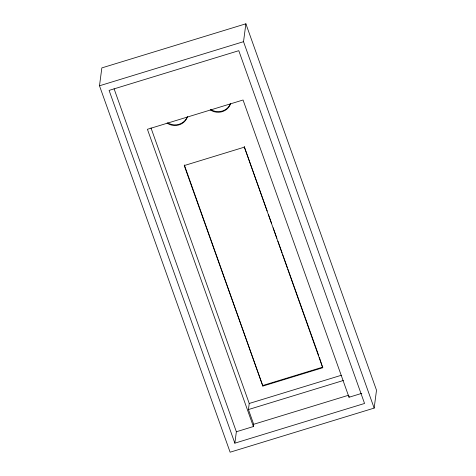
<?xml version="1.0" encoding="UTF-8"?>
<svg xmlns="http://www.w3.org/2000/svg" width="476" height="476" viewBox="0 0 476 476"><rect width="100%" height="100%" fill="white"/><g stroke="black" fill="none" stroke-linecap="round" stroke-linejoin="round"><path stroke-width="0.71" d="M99.49 85.787L101.846 67.901L245.878 23.8L376.51 390.213L374.154 408.099L230.122 452.2L99.49 85.787L243.522 41.68L245.878 23.8M244.123 147.227L184.242 165.565L262.859 386.078L322.74 367.74L244.206 146.602L267.167 211.005M234.852 443.174L109.087 90.398L238.785 50.688L364.551 403.464L234.852 443.174L236.358 431.756L114.085 88.78M236.358 431.756L253.393 426.538L253.684 424.294L248.43 409.556L249.234 403.469L151.005 127.949M262.859 386.078L184.325 164.94M322.74 367.74L319.331 357.315M361.802 393.343L349.027 397.252L349.17 396.133M262.942 385.453L322.823 367.115M249.234 403.469L341.328 375.272M248.43 409.556L343.357 380.491M253.684 424.294L348.61 395.229M243.522 41.68L374.154 408.099M349.027 397.252L243.052 100.002L147.417 129.288L253.393 426.538M268.416 214.509L271.659 223.607M273.159 227.808L276.901 238.309M277.901 241.112L282.143 253.012M282.643 254.41L287.385 267.708M287.885 269.113L318.581 355.215M230.64 103.619A13.316 12.572 7.5 0 1 210.249 109.861M187.431 116.846A13.316 12.572 7.5 0 1 167.04 123.094M230.497 103.619A13.316 12.572 7.5 0 1 210.91 109.617M187.288 116.846A13.316 12.572 7.5 0 1 167.701 122.844"/></g></svg>
